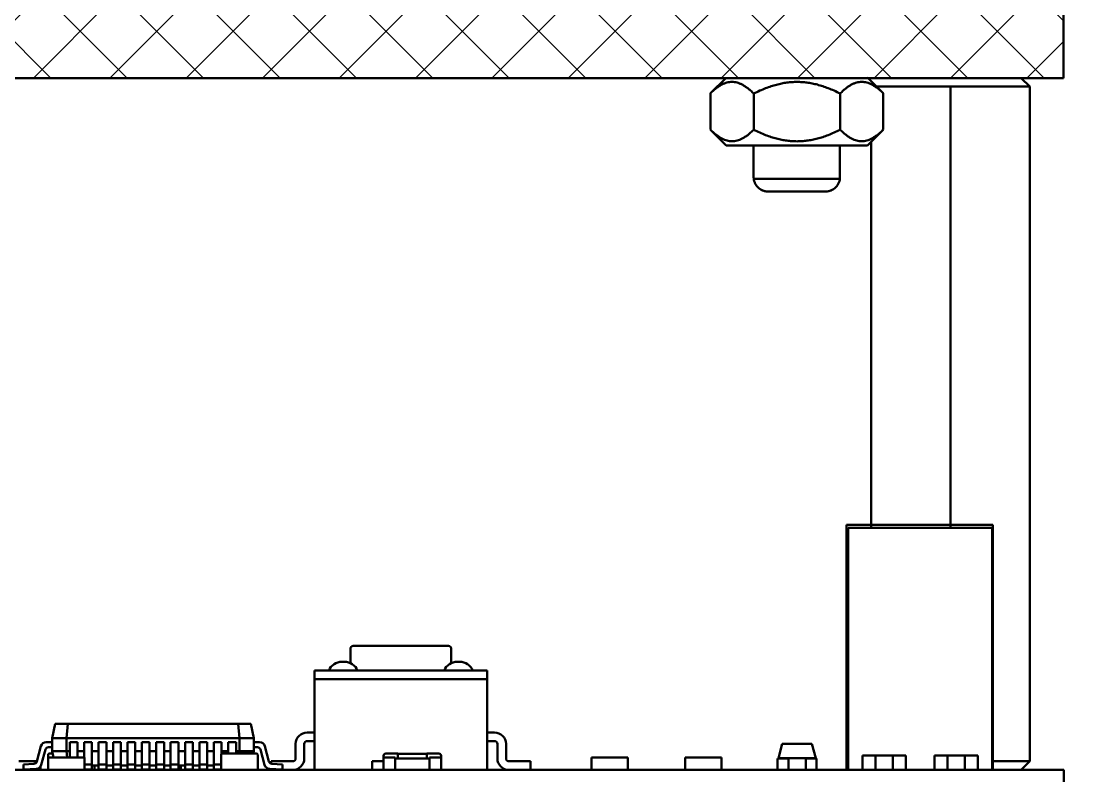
# Model space of a CAD drawing. Header units: inches. Extents: x -14 to 5184, y -66 to 1689.
# Drawn here: x 2399.63 to 2436.46, y 1633.3 to 1659.47 of the extents above; entities that cross this region are included whole.
import ezdxf

# ---------------------------------------------------------------- set-up
doc = ezdxf.new("R2010")
doc.units = ezdxf.units.IN
doc.header["$MEASUREMENT"] = 0
doc.layers.add('Видимый контур (ГОСТ)', color=7, linetype='Continuous', lineweight=50)
doc.layers.add('Штриховка (ГОСТ)', color=7, linetype='Continuous', lineweight=18)

msp = doc.modelspace()

# ---------------------------------------------------------------- hatches: boundary and pattern name
at = {"layer": 'Штриховка (ГОСТ)', "ltscale": 0.5}
h = msp.add_hatch(dxfattribs=at)
h.set_pattern_fill('ANSI37', color=256, scale=15)
h.set_pattern_definition([(45, (-1048.119866882202, 887.4999999999999), (-1.325825214724776, 1.325825214724777), []), (135, (-1048.119866882202, 887.4999999999999), (-1.325825214724777, -1.325825214724776), [])])
edge = h.paths.add_edge_path()
edge.add_spline(control_points=[(2377.477795612625, 1657.503531280287), (2377.333759028665, 1658.119428296569), (2377.080950396476, 1659.200432010867), (2377.817231533094, 1660.102418240165), (2378.023208303656, 1660.503531280287)], knot_values=[2.083535202732981, 2.083535202732981, 2.083535202732981, 2.083535202732981, 3.876557079240728, 5.23059267675754, 5.23059267675754, 5.23059267675754, 5.23059267675754], degree=3, periodic=0)
edge.add_line((2378.023208303656, 1660.503531280287), (2372.789639428262, 1660.503531280287))
edge.add_line((2372.789639428262, 1660.503531280287), (2372.789639428262, 1657.503531280287))
edge.add_line((2372.789639428262, 1657.503531280287), (2377.477795612625, 1657.503531280287))
edge = h.paths.add_edge_path()
edge.add_spline(control_points=[(2386.05607055287, 1660.503531280287), (2386.262047323431, 1660.102418240165), (2386.998328460048, 1659.200432010867), (2386.74551982786, 1658.119428296569), (2386.6014832439, 1657.503531280287)], knot_values=[2.083535202732899, 2.083535202732899, 2.083535202732899, 2.083535202732899, 3.437570800249794, 5.230592676757541, 5.230592676757541, 5.230592676757541, 5.230592676757541], degree=3, periodic=0)
edge.add_line((2386.6014832439, 1657.503531280287), (2395.362627600105, 1657.503531280287))
edge.add_line((2395.362627600105, 1657.503531280287), (2398.359162890422, 1657.503531280287))
edge.add_line((2398.359162890422, 1657.503531280287), (2410.208038449771, 1657.503531280287))
edge.add_line((2410.208038449771, 1657.503531280287), (2413.204573740088, 1657.503531280287))
edge.add_line((2413.204573740088, 1657.503531280287), (2428.437907073421, 1657.503531280287))
edge.add_line((2428.437907073421, 1657.503531280287), (2428.437907073421, 1660.503531280287))
edge.add_line((2428.437907073421, 1660.503531280287), (2413.204489082924, 1660.503531280287))
edge.add_line((2413.204489082924, 1660.503531280287), (2386.05607055287, 1660.503531280287))
h.paths.add_polyline_path([(2435.789639428262, 1657.503531280287), (2435.789639428262, 1660.503531280287), (2428.437907073421, 1660.503531280287), (2428.437907073421, 1657.503531280287), (2428.99187409473, 1657.503531280287)])
h = msp.add_hatch(dxfattribs=at)
h.set_pattern_fill('ANSI37', color=256, scale=15)
h.set_pattern_definition([(45, (-1048.119866882202, 862.4825848586482), (-1.325825214724776, 1.325825214724777), []), (135, (-1048.119866882202, 862.4825848586482), (-1.325825214724777, -1.325825214724776), [])])
edge = h.paths.add_edge_path()
edge.add_spline(control_points=[(2357.506749585687, 1621.035244605439), (2357.337710124725, 1621.354004072623), (2356.836944060973, 1622.324411811387), (2357.387059346492, 1623.347350964575), (2357.756994161747, 1624.035244605439)], knot_values=[0, 0, 0, 0, 1.040530692660651, 3.176880592228718, 3.176880592228718, 3.176880592228718, 3.176880592228718], degree=3, periodic=0)
edge.add_line((2357.756994161747, 1624.035244605439), (2356.150728273553, 1624.035244605439))
edge.add_line((2356.150728273553, 1624.035244605439), (2342.248532685499, 1624.035244605439))
edge.add_line((2342.248532685499, 1624.035244605439), (2342.248532685499, 1635.535244605439))
edge.add_line((2342.248532685499, 1635.535244605439), (2339.430384222367, 1635.535244605439))
edge.add_line((2339.430384222367, 1635.535244605439), (2339.430384222367, 1634.590119064977))
edge.add_line((2339.430384222367, 1634.590119064977), (2339.248532681663, 1634.590119064977))
edge.add_line((2339.248532681663, 1634.590119064977), (2339.248532681663, 1621.035244605439))
edge.add_line((2339.248532681663, 1621.035244605439), (2339.568058954058, 1621.035244605439))
edge.add_ellipse((2340.008557108339, 1618.06772597471), major_axis=(0.5082774974026094, 2.956667319169232), ratio=0.9999873529838555, start_angle=9.80763644695179, end_angle=18.197853040936195, ccw=False)
edge.add_line((2340.005771426528, 1621.067761522012), (2349.755812959767, 1621.076856314626))
edge.add_line((2349.755812959767, 1621.076856314626), (2356.150728273553, 1621.035244605439))
edge.add_line((2356.150728273553, 1621.035244605439), (2357.506749585687, 1621.035244605439))
edge = h.paths.add_edge_path()
edge.add_line((2469.248532847884, 1659.020317975509), (2466.248532844048, 1659.020317975509))
edge.add_line((2466.248532844048, 1659.020317975509), (2466.248532844048, 1624.035244605439))
edge.add_line((2466.248532844048, 1624.035244605439), (2367.741741727514, 1624.035244605439))
edge.add_line((2367.741741727514, 1624.035244605439), (2365.736973546491, 1624.035244605439))
edge.add_spline(control_points=[(2365.736973546491, 1624.035244605439), (2365.805009210957, 1623.908732314603), (2365.873044875423, 1623.782220023767), (2365.938124359402, 1623.655855506362)], knot_values=[0, 0, 0, 0, 0.3929016111880795, 0.3929016111880795, 0.3929016111880795, 0.3929016111880795], degree=3, periodic=0)
edge.add_spline(control_points=[(2365.938124359402, 1623.655855506362), (2366.035743585232, 1623.466308730523), (2366.126711404987, 1623.277094444901), (2366.201050709564, 1623.088711384824)], knot_values=[0.3929016111880795, 0.3929016111880795, 0.3929016111880795, 0.3929016111880795, 0.9822540271363922, 0.9822540271363922, 0.9822540271363922, 0.9822540271363922], degree=3, periodic=0)
edge.add_spline(control_points=[(2366.271812553552, 1622.893540700577), (2366.25049020804, 1622.958484375806), (2366.226765280011, 1623.023548151233), (2366.201050709564, 1623.088711384824)], knot_values=[0.9822540271363922, 0.9822540271363922, 0.9822540271363922, 0.9822540271363922, 1.186115824117341, 1.186115824117341, 1.186115824117341, 1.186115824117341], degree=3, periodic=0)
edge.add_spline(control_points=[(2366.271812553552, 1622.893540700577), (2366.29158463585, 1622.833318822514), (2366.309290799677, 1622.7732002155), (2366.324601784738, 1622.713201338585)], knot_values=[1.186115824117341, 1.186115824117341, 1.186115824117341, 1.186115824117341, 1.375155638022977, 1.375155638022977, 1.375155638022977, 1.375155638022977], degree=3, periodic=0)
edge.add_spline(control_points=[(2366.324601784738, 1622.713201338585), (2366.339139860647, 1622.656231246622), (2366.351518474728, 1622.59936910175), (2366.361455755748, 1622.542628994137)], knot_values=[1.375155638022977, 1.375155638022977, 1.375155638022977, 1.375155638022977, 1.554652590908515, 1.554652590908515, 1.554652590908515, 1.554652590908515], degree=3, periodic=0)
edge.add_spline(control_points=[(2366.377495225601, 1622.433556818357), (2366.373203605368, 1622.469861479499), (2366.367832290885, 1622.506220112353), (2366.361455755748, 1622.542628994137)], knot_values=[1.554652590908514, 1.554652590908514, 1.554652590908514, 1.554652590908514, 1.66983184616521, 1.66983184616521, 1.66983184616521, 1.66983184616521], degree=3, periodic=0)
edge.add_spline(control_points=[(2366.386076800317, 1622.340738141181), (2366.384033316961, 1622.371636858), (2366.381157367148, 1622.402577188118), (2366.377495225601, 1622.433556818357)], knot_values=[1.66983184616521, 1.66983184616521, 1.66983184616521, 1.66983184616521, 1.768117042249244, 1.768117042249244, 1.768117042249244, 1.768117042249244], degree=3, periodic=0)
edge.add_spline(control_points=[(2366.389662359513, 1622.24828161814), (2366.389328352373, 1622.27905741056), (2366.388117797302, 1622.309877019822), (2366.386076800317, 1622.340738141181)], knot_values=[1.768117042249243, 1.768117042249243, 1.768117042249243, 1.768117042249243, 1.86628265158281, 1.86628265158281, 1.86628265158281, 1.86628265158281], degree=3, periodic=0)
edge.add_spline(control_points=[(2366.387991427218, 1622.156146578848), (2366.389454516021, 1622.186812963953), (2366.389996154101, 1622.2175254105), (2366.389662359513, 1622.24828161814)], knot_values=[1.86628265158281, 1.86628265158281, 1.86628265158281, 1.86628265158281, 1.964385791303401, 1.964385791303401, 1.964385791303401, 1.964385791303401], degree=3, periodic=0)
edge.add_spline(control_points=[(2366.380766707514, 1622.064059303595), (2366.384131906045, 1622.094707225603), (2366.386524691607, 1622.125403756552), (2366.387991427218, 1622.156146578848)], knot_values=[1.964385791303401, 1.964385791303401, 1.964385791303401, 1.964385791303401, 2.062733457020901, 2.062733457020901, 2.062733457020901, 2.062733457020901], degree=3, periodic=0)
edge.add_spline(control_points=[(2366.368085130683, 1621.974417656439), (2366.369293655174, 1621.981382221183), (2366.374250866776, 1622.011226274155), (2366.378247746412, 1622.041118332162), (2366.380766707514, 1622.064059303595)], knot_values=[2.062733457020902, 2.062733457020902, 2.062733457020902, 2.062733457020902, 2.085153164643735, 2.158769607190901, 2.158769607190901, 2.158769607190901, 2.158769607190901], degree=3, periodic=0)
edge.add_spline(control_points=[(2366.348921366532, 1621.881249966853), (2366.356267757012, 1621.91225888056), (2366.362687672847, 1621.94331283), (2366.368085130683, 1621.974417656439)], knot_values=[2.158769607190901, 2.158769607190901, 2.158769607190901, 2.158769607190901, 2.25889949901782, 2.25889949901782, 2.25889949901782, 2.25889949901782], degree=3, periodic=0)
edge.add_spline(control_points=[(2366.348921366532, 1621.881249966853), (2366.339841218576, 1621.84292291016), (2366.329345696105, 1621.804664654518), (2366.317616038542, 1621.76646417023)], knot_values=[2.25889949901782, 2.25889949901782, 2.25889949901782, 2.25889949901782, 2.382660172384245, 2.382660172384245, 2.382660172384245, 2.382660172384245], degree=3, periodic=0)
edge.add_spline(control_points=[(2366.317616038542, 1621.76646417023), (2366.30143474479, 1621.713765849379), (2366.282904799868, 1621.661177471724), (2366.262502016881, 1621.608670080679)], knot_values=[2.382660172384245, 2.382660172384245, 2.382660172384245, 2.382660172384245, 2.553390460109243, 2.553390460109243, 2.553390460109243, 2.553390460109243], degree=3, periodic=0)
edge.add_spline(control_points=[(2366.262502016881, 1621.608670080679), (2366.241584094787, 1621.554836958214), (2366.218697568119, 1621.501088963562), (2366.194355208272, 1621.447394890965)], knot_values=[2.553390460109243, 2.553390460109243, 2.553390460109243, 2.553390460109243, 2.728431426814761, 2.728431426814761, 2.728431426814761, 2.728431426814761], degree=3, periodic=0)
edge.add_spline(control_points=[(2366.194355208272, 1621.447394890965), (2366.164178341961, 1621.380831137053), (2366.131764122529, 1621.314350251618), (2366.098089468112, 1621.247892782294)], knot_values=[2.728431426814761, 2.728431426814761, 2.728431426814761, 2.728431426814761, 2.945427144756274, 2.945427144756274, 2.945427144756274, 2.945427144756274], degree=3, periodic=0)
edge.add_spline(control_points=[(2366.098089468112, 1621.247892782294), (2366.062171179351, 1621.17700746469), (2366.024818902879, 1621.106148787425), (2365.987218122552, 1621.035244605439)], knot_values=[2.945427144756274, 2.945427144756274, 2.945427144756274, 2.945427144756274, 3.17688059222871, 3.17688059222871, 3.17688059222871, 3.17688059222871], degree=3, periodic=0)
edge.add_line((2365.987218122552, 1621.035244605439), (2367.741741727514, 1621.035244605439))
edge.add_line((2367.741741727514, 1621.035244605439), (2438.957176788647, 1621.035244605439))
edge.add_line((2438.957176788647, 1621.035244605439), (2438.957174500151, 1621.046621836888))
edge.add_line((2438.957174500151, 1621.046621836888), (2448.707225455836, 1621.048568725724))
edge.add_line((2448.707225455836, 1621.048568725724), (2458.707160267601, 1621.042082267402))
edge.add_line((2458.707160267601, 1621.042082267402), (2458.707158522659, 1621.050565510986))
edge.add_line((2458.707158522659, 1621.050565510985), (2468.457182159757, 1621.052512394366))
edge.add_line((2468.457182159757, 1621.052512394366), (2469.248532847884, 1621.035244605439))
edge.add_line((2469.248532847884, 1621.035244605439), (2469.248532847884, 1659.020317975508))

# ---------------------------------------------------------------- linework, layer by layer
at = {"layer": 'Видимый контур (ГОСТ)'}
for p, q in [((2435.789639428262, 1660.503531280287), (2435.789639428262, 1657.503531280287)), ((2410.208038449771, 1657.503531280287), (2398.359162890422, 1657.503531280287)), ((2413.204573740088, 1657.503531280287), (2410.208038449771, 1657.503531280287)), ((2428.037907073421, 1657.503531280287), (2413.204573740088, 1657.503531280287)), ((2424.072720835298, 1657.500998139733), (2423.546466456135, 1656.974535580366)), ((2435.789639428262, 1657.503531280287), (2428.037907073421, 1657.503531280287)), ((2429.006558021227, 1657.506064420841), (2429.539680772676, 1656.973156586028)), ((2431.875356028263, 1657.503531280287), (2429.425356028263, 1657.503531280287)), ((2434.325356028262, 1657.503531280287), (2431.875356028263, 1657.503531280287)), ((2431.875356028263, 1657.503531280287), (2434.325356028262, 1657.503531280287)), ((2434.625356028263, 1657.203531280287), (2434.325356028262, 1657.503531280287)), ((2434.625356028263, 1657.203531280287), (2434.325356028262, 1657.503531280287)), ((2429.291989505986, 1657.203531280287), (2431.875356028263, 1657.203531280287)), ((2429.292932913131, 1657.203531280287), (2431.875356028263, 1657.203531280287)), ((2431.875356028263, 1657.203531280287), (2434.625356028263, 1657.203531280287)), ((2431.875356028263, 1657.203531280287), (2434.114058108264, 1657.203531280287)), ((2431.875356028263, 1657.203531280287), (2431.875356028263, 1645.803531280287)), ((2434.625356028263, 1657.203531280287), (2431.875356028263, 1657.203531280287)), ((2434.625356028263, 1657.203531280287), (2434.625356028263, 1645.803531280287)), ((2423.54203824296, 1655.713259058991), (2423.541787328334, 1656.969843585123)), ((2425.043981587002, 1655.708463775198), (2425.043730672377, 1656.96504830133)), ((2428.043980687564, 1655.709067215981), (2428.043729772939, 1656.965651742114)), ((2429.542036444084, 1655.714465940558), (2429.541785529459, 1656.97105046669)), ((2424.08885779739, 1655.166657731718), (2423.544142999742, 1655.711152939653)), ((2428.995435225565, 1655.167637476425), (2429.537357316284, 1655.709773945315)), ((2429.125356028263, 1655.286958576444), (2429.125356028263, 1645.803531280287)), ((2425.041371783104, 1654.065899649955), (2425.041371783104, 1655.153531280287)), ((2428.037907073421, 1655.153531280287), (2428.037907073421, 1654.065899649955)), ((2427.537039015454, 1653.565899649955), (2425.542239841071, 1653.565899649955)), ((2429.125356028263, 1645.803531280287), (2429.125356028263, 1641.903531280287)), ((2431.875356028263, 1645.803531280287), (2431.875356187372, 1641.903531280287)), ((2434.625356028263, 1645.803531280287), (2434.625356028263, 1633.803531280288)), ((2428.261020559491, 1642.003531568782), (2433.341020559491, 1642.003531568782)), ((2428.261020559491, 1642.003531568782), (2428.261020559491, 1633.503531568782)), ((2433.341020559491, 1642.003531568782), (2433.341020559491, 1633.503531568782)), ((2428.320929808896, 1641.903531280287), (2430.820929808896, 1641.903531280287)), ((2428.320929808896, 1633.503531280287), (2428.320929808896, 1641.903531280287)), ((2430.820945067685, 1641.903531280287), (2433.320945067685, 1641.903531280287)), ((2433.320945067685, 1641.903531280287), (2433.320945067685, 1633.503531280287)), ((2411.051031884356, 1637.208095750493), (2411.051031884356, 1637.703531280287)), ((2411.151031884357, 1637.803531280287), (2414.451031884356, 1637.803531280287)), ((2414.551031884356, 1637.208095590283), (2414.551031884356, 1637.703531280287)), ((2410.759289628697, 1637.253531280287), (2410.842774489705, 1637.253531280287)), ((2414.759289628697, 1637.253531280287), (2414.842774489705, 1637.253531280287)), ((2409.951032146625, 1636.953531280287), (2409.801032133511, 1636.953531280287)), ((2409.801032133511, 1636.953531280287), (2409.801032133511, 1636.653531280287)), ((2409.951032146625, 1636.953531280287), (2415.651032146625, 1636.953531280287)), ((2415.801032133511, 1636.953531280287), (2415.651032146625, 1636.953531280287)), ((2415.801032133511, 1636.953531280287), (2415.801032133511, 1636.653531280287)), ((2409.801032133511, 1636.653531280287), (2409.951032146625, 1636.653531280287)), ((2409.801032133511, 1633.503531280287), (2409.801032133511, 1636.653531280287)), ((2409.951032146625, 1636.653531280287), (2409.801032133511, 1636.653531280287)), ((2415.651032146625, 1636.653531280287), (2409.951032146625, 1636.653531280287)), ((2409.951032146625, 1636.653531280287), (2415.651032146625, 1636.653531280287)), ((2415.651032146625, 1636.653531280287), (2415.801032133511, 1636.653531280287)), ((2415.801032133511, 1636.653531280287), (2415.651032146625, 1636.653531280287)), ((2415.801032133511, 1636.653531280287), (2415.801032133511, 1633.503531280287)), ((2400.806053357811, 1635.103531280287), (2400.699775084673, 1634.603531280287)), ((2400.806053357811, 1635.103531280287), (2401.243797058821, 1635.103531280287)), ((2401.243797058821, 1635.103531280287), (2401.199775172096, 1634.603531280287)), ((2401.243797058821, 1635.103531280287), (2407.155753248208, 1635.103531280287)), ((2407.155753248208, 1635.103531280287), (2407.593496796143, 1635.103531280287)), ((2407.155753248208, 1635.103531280287), (2407.199775172098, 1634.603531280287)), ((2407.699775084675, 1634.603531280287), (2407.593496796143, 1635.103531280287)), ((2400.699775084673, 1634.153531280287), (2400.699775084673, 1634.603531280287)), ((2401.199775172096, 1634.603531280287), (2400.699775084673, 1634.603531280287)), ((2401.199775172096, 1634.153531280287), (2401.199775172096, 1634.603531280287)), ((2407.199775172098, 1634.603531280287), (2401.199775172096, 1634.603531280287)), ((2407.199775172098, 1634.153531280287), (2407.199775172098, 1634.603531280287)), ((2407.699775084675, 1634.603531280287), (2407.199775172098, 1634.603531280287)), ((2407.699775084675, 1634.153531280287), (2407.699775084675, 1634.603531280287)), ((2409.551032110937, 1634.803531280287), (2409.801032110937, 1634.803531280287)), ((2416.051032110937, 1634.803531280287), (2415.801032110937, 1634.803531280287)), ((2400.172527094042, 1633.797837444594), (2400.315690447835, 1634.328058937162)), ((2400.499121664384, 1634.468531280287), (2400.699775084673, 1634.468531280287)), ((2400.699775084673, 1634.288531280287), (2400.575702055534, 1634.288531280287)), ((2401.58477520718, 1634.468531280287), (2401.31477520718, 1634.468531280287)), ((2401.314775239275, 1634.32757229211), (2401.314775207269, 1634.46853061211)), ((2401.314775239252, 1634.328058937162), (2401.314775257878, 1633.933531275271)), ((2401.58477523925, 1634.328114847979), (2401.58477520717, 1634.46853127146)), ((2401.584775257878, 1633.933531263468), (2401.584775239252, 1634.328058937162)), ((2402.08477520718, 1634.468531280287), (2401.81477520718, 1634.468531280287)), ((2401.814775239275, 1634.327572301343), (2401.814775207268, 1634.468530612135)), ((2401.814775239252, 1634.328058937162), (2401.814775257878, 1633.933531253415)), ((2402.08477523925, 1634.32811484933), (2402.08477520717, 1634.46853127146)), ((2402.084775264284, 1633.797837444592), (2402.084775239252, 1634.328058937162)), ((2402.58477520718, 1634.468531280287), (2402.31477520718, 1634.468531280287)), ((2402.314775239275, 1634.327572301343), (2402.314775207268, 1634.468530612135)), ((2402.314775239252, 1634.328058937162), (2402.314775264284, 1633.797837444592)), ((2402.58477523925, 1634.32811484933), (2402.58477520717, 1634.46853127146)), ((2402.584775264284, 1633.797837444592), (2402.584775239252, 1634.328058937162)), ((2403.08477520718, 1634.468531280287), (2402.81477520718, 1634.468531280287)), ((2402.814775239256, 1634.327993199118), (2402.814775207192, 1634.468531268087)), ((2402.814775239252, 1634.328058937162), (2402.814775264284, 1633.797837444592)), ((2403.084775239253, 1634.328040345676), (2403.084775207184, 1634.468531279311)), ((2403.084775264284, 1633.797837444592), (2403.084775239252, 1634.328058937162)), ((2403.58477520718, 1634.468531280287), (2403.31477520718, 1634.468531280287)), ((2403.314775239275, 1634.327572298263), (2403.314775207268, 1634.468530612127)), ((2403.314775239252, 1634.328058937162), (2403.314775264284, 1633.797837444592)), ((2403.584775239251, 1634.328077570405), (2403.584775207177, 1634.468531279307)), ((2403.584775264284, 1633.797837444592), (2403.584775239252, 1634.328058937162)), ((2404.08477520718, 1634.468531280287), (2403.81477520718, 1634.468531280287)), ((2403.814775239275, 1634.327572297878), (2403.814775207268, 1634.468530612126)), ((2403.814775239252, 1634.328058937162), (2403.814775264284, 1633.797837444592)), ((2404.084775239251, 1634.328077570338), (2404.084775207177, 1634.468531279307)), ((2404.084775264284, 1633.797837444592), (2404.084775239252, 1634.328058937162)), ((2404.58477520718, 1634.468531280287), (2404.31477520718, 1634.468531280287)), ((2404.314775239275, 1634.327572298238), (2404.314775207268, 1634.468530612127)), ((2404.314775239252, 1634.328058937162), (2404.314775264284, 1633.797837444592)), ((2404.584775239251, 1634.328077570189), (2404.584775207177, 1634.468531279307)), ((2404.584775264284, 1633.797837444592), (2404.584775239252, 1634.328058937162)), ((2405.08477520718, 1634.468531280287), (2404.81477520718, 1634.468531280287)), ((2404.814775239275, 1634.32757229903), (2404.814775207268, 1634.468530612129)), ((2404.814775239252, 1634.328058937162), (2404.814775264284, 1633.797837444592)), ((2405.084775239251, 1634.328077570405), (2405.084775207177, 1634.468531279307)), ((2405.084775264284, 1633.797837444592), (2405.084775239252, 1634.328058937162)), ((2405.58477520718, 1634.468531280287), (2405.31477520718, 1634.468531280287)), ((2405.314775239275, 1634.32757229903), (2405.314775207268, 1634.468530612129)), ((2405.314775239252, 1634.328058937162), (2405.314775264284, 1633.797837444592)), ((2405.584775239253, 1634.328040345451), (2405.584775207184, 1634.468531279311)), ((2405.584775264284, 1633.797837444592), (2405.584775239252, 1634.328058937162)), ((2406.08477520718, 1634.468531280287), (2405.81477520718, 1634.468531280287)), ((2405.814775239275, 1634.327572296718), (2405.814775207268, 1634.468530612123)), ((2405.814775239252, 1634.328058937162), (2405.814775264284, 1633.797837444592)), ((2406.084775239251, 1634.328077569995), (2406.084775207177, 1634.468531279307)), ((2406.084775264284, 1633.797837444592), (2406.084775239252, 1634.328058937162)), ((2406.58477520718, 1634.468531280287), (2406.31477520718, 1634.468531280287)), ((2406.314775239275, 1634.327572296735), (2406.314775207268, 1634.468530612123)), ((2406.314775239252, 1634.328058937162), (2406.314775264284, 1633.797837444592)), ((2406.584775239251, 1634.328077570656), (2406.584775207177, 1634.468531279307)), ((2406.584775251749, 1634.063347522302), (2406.584775239252, 1634.328058937162)), ((2407.08477520718, 1634.468531280287), (2406.81477520718, 1634.468531280287)), ((2406.814775239275, 1634.32757229211), (2406.814775207268, 1634.46853061211)), ((2406.814775239252, 1634.328058937162), (2406.814775251269, 1634.073531280287)), ((2407.084775239275, 1634.32757229211), (2407.084775207268, 1634.46853061211)), ((2407.084775239252, 1634.328058937162), (2407.084775251269, 1634.073531280287)), ((2407.699775084675, 1634.468531280287), (2407.90042846475, 1634.468531280287)), ((2407.823848073602, 1634.288531280287), (2407.699775084675, 1634.288531280287)), ((2408.083859681301, 1634.328058937159), (2408.227023035094, 1633.797837444592)), ((2409.151032110937, 1634.403531280287), (2409.151032110937, 1633.903531280287)), ((2409.451032110937, 1634.403531280287), (2409.451032110937, 1633.903531280287)), ((2409.551032110937, 1634.503531280287), (2409.801032110937, 1634.503531280287)), ((2415.801032110937, 1634.503531280287), (2416.051032110937, 1634.503531280287)), ((2416.151032110937, 1634.403531280287), (2416.151032110937, 1633.903531280287)), ((2416.451032110937, 1633.903531280287), (2416.451032110937, 1634.403531280287)), ((2425.903619945937, 1633.913531280287), (2426.034915027273, 1634.403531280287)), ((2427.066965834841, 1634.403531280287), (2426.034915027273, 1634.403531280287)), ((2427.066965834841, 1634.403531280287), (2427.198260962089, 1633.913531280287)), ((2400.469505035427, 1634.207205186899), (2400.327576287361, 1633.681556194722)), ((2400.564858523692, 1633.553531280287), (2400.564858523692, 1634.023531280287)), ((2400.570018744474, 1633.503531280287), (2400.57001876327, 1633.933531307825)), ((2401.83001876327, 1633.933531252749), (2400.57001876327, 1633.933531307825)), ((2400.614858523692, 1634.073531280287), (2400.716779608375, 1634.073531280287)), ((2400.699775084673, 1634.153531280287), (2401.199775172096, 1634.153531280287)), ((2400.74653752064, 1633.933531300109), (2400.699775084673, 1634.153531280287)), ((2401.199775172096, 1634.153531280287), (2401.314775247492, 1634.153531280287)), ((2401.199775172096, 1634.153531280287), (2401.219144802329, 1633.933531279451)), ((2401.584775247492, 1634.153531280287), (2401.814775247492, 1634.153531280287)), ((2401.830018744474, 1633.503531280287), (2401.83001876327, 1633.933531252749)), ((2402.084775247492, 1634.153531280287), (2402.314775247492, 1634.153531280287)), ((2402.584775247492, 1634.153531280287), (2402.814775247492, 1634.153531280287)), ((2403.084775247492, 1634.153531280287), (2403.314775247492, 1634.153531280287)), ((2403.584775247492, 1634.153531280287), (2403.814775247492, 1634.153531280287)), ((2404.084775247492, 1634.153531280287), (2404.314775247492, 1634.153531280287)), ((2404.584775247492, 1634.153531280287), (2404.814775247492, 1634.153531280287)), ((2405.084775247492, 1634.153531280287), (2405.314775247492, 1634.153531280287)), ((2405.584775247492, 1634.153531280287), (2405.814775247492, 1634.153531280287)), ((2406.084775247492, 1634.153531280287), (2406.314775247492, 1634.153531280287)), ((2406.565018711734, 1633.553531280287), (2406.565018711734, 1634.023531280287)), ((2406.584775247492, 1634.153531280287), (2406.814775247492, 1634.153531280287)), ((2406.584775253979, 1634.016122214203), (2406.584775253978, 1634.016139027505)), ((2406.615018711733, 1634.073531280287), (2407.785018711733, 1634.073531280287)), ((2407.084775247492, 1634.153531280287), (2407.199775172098, 1634.153531280287)), ((2407.199775172098, 1634.153531280287), (2407.192731664275, 1634.073531280287)), ((2407.199775172098, 1634.153531280287), (2407.699775084675, 1634.153531280287)), ((2407.699775084675, 1634.153531280287), (2407.68277055851, 1634.073531280287)), ((2407.835018711733, 1634.023531280287), (2407.835018711733, 1633.553531280287)), ((2408.071973841775, 1633.681556194722), (2407.930045093709, 1634.207205186899)), ((2412.599934832499, 1633.933531307825), (2412.199934832499, 1633.933531307825)), ((2412.199934832499, 1633.933531307825), (2412.199934832499, 1633.503531280287)), ((2412.200056847736, 1633.933531307825), (2412.200056847736, 1633.993531280287)), ((2412.280056847736, 1634.073531280287), (2412.690056847735, 1634.073531280287)), ((2412.599934832499, 1633.503531280287), (2412.599934832499, 1633.933531307825)), ((2412.599934829876, 1633.903531306514), (2413.799934829876, 1633.903531306514)), ((2412.700056847736, 1634.023531280287), (2412.700056847736, 1634.063531280287)), ((2412.700056847736, 1634.063531280287), (2413.700056847736, 1634.063531280287)), ((2412.700056847736, 1634.023531280287), (2412.700056847736, 1634.013531280287)), ((2412.700056847736, 1634.013531280287), (2412.700056847736, 1633.903531306514)), ((2413.700056847736, 1634.063531280287), (2413.700056847736, 1634.023531280287)), ((2413.700056847736, 1634.013531280287), (2413.700056847736, 1634.023531280287)), ((2413.700056847736, 1634.013531280287), (2413.700056847736, 1633.903531306514)), ((2413.710056847735, 1634.073531280287), (2414.120056847736, 1634.073531280287)), ((2414.199934832499, 1633.933531307825), (2413.799934832499, 1633.933531307825)), ((2413.799934832499, 1633.933531307825), (2413.799934832499, 1633.503531280287)), ((2414.199934832499, 1633.503531280287), (2414.199934832499, 1633.933531307825)), ((2414.200056847736, 1633.993531280287), (2414.200056847736, 1633.583531280287)), ((2420.681016688075, 1633.933531252749), (2419.421016688075, 1633.933531307825)), ((2419.421016669279, 1633.503531280287), (2419.421016688075, 1633.933531307825)), ((2420.681016669279, 1633.503531280287), (2420.681016688075, 1633.933531252749)), ((2422.670856401412, 1633.933531252749), (2423.930856401411, 1633.933531307825)), ((2422.670856401412, 1633.933531252749), (2422.670856420207, 1633.503531280287)), ((2423.930856401411, 1633.933531307825), (2423.930856420207, 1633.503531280287)), ((2425.875940515209, 1633.903531280287), (2426.250940515209, 1633.903531280287)), ((2425.875940515209, 1633.903531280287), (2425.875940515209, 1633.503531280287)), ((2425.900940454013, 1633.903531280287), (2425.903619945937, 1633.913531280287)), ((2425.925940454013, 1633.913531280287), (2425.903619945937, 1633.913531280287)), ((2425.925940510128, 1633.903531280287), (2425.925940510128, 1633.913531280287)), ((2425.925940510128, 1633.913531280287), (2426.252351521332, 1633.913531280287)), ((2426.252351521332, 1633.903531280287), (2426.250940515209, 1633.903531280287)), ((2426.250940515209, 1633.503531280287), (2426.250940515209, 1633.903531280287)), ((2426.849529498924, 1633.913531280287), (2426.252351521332, 1633.913531280287)), ((2426.252351521332, 1633.913531280287), (2426.252351521332, 1633.903531280287)), ((2426.849529498924, 1633.913531280287), (2427.175940510128, 1633.913531280287)), ((2426.849529498924, 1633.903531280287), (2426.849529498924, 1633.913531280287)), ((2426.850940515209, 1633.903531280287), (2426.849529498924, 1633.903531280287)), ((2426.850940515209, 1633.903531280287), (2427.225940515209, 1633.903531280287)), ((2426.850940515209, 1633.903531280287), (2426.850940515209, 1633.503531280287)), ((2427.198260962089, 1633.913531280287), (2427.175940454013, 1633.913531280287)), ((2427.175940510128, 1633.903531280287), (2427.175940510128, 1633.913531280287)), ((2427.198260962089, 1633.913531280287), (2427.200940454014, 1633.903531280287)), ((2427.225940515209, 1633.903531280287), (2427.225940515209, 1633.503531280287)), ((2428.820929808896, 1634.003531280287), (2428.820929808896, 1633.503531280287)), ((2430.320929808896, 1634.003531280287), (2428.820929808896, 1634.003531280287)), ((2429.270929704601, 1634.003531280287), (2429.270929704601, 1633.503531280287)), ((2429.870929704601, 1633.503531280287), (2429.870929704601, 1634.003531280287)), ((2430.320929808896, 1633.503531280287), (2430.320929808896, 1634.003531280287)), ((2431.320945067685, 1634.003531280287), (2431.320945067685, 1633.503531280287)), ((2432.820945067685, 1634.003531280287), (2431.320945067685, 1634.003531280287)), ((2431.77094496339, 1634.003531280287), (2431.77094496339, 1633.503531280287)), ((2432.37094496339, 1633.503531280287), (2432.37094496339, 1634.003531280287)), ((2432.820945067685, 1633.503531280287), (2432.820945067685, 1634.003531280287)), ((2372.800938228263, 1633.503531280287), (2435.800938228263, 1633.503531280287)), ((2400.174063506159, 1633.803531280287), (2399.551032110937, 1633.803531280287)), ((2399.709775064567, 1633.694497957029), (2400.073045413284, 1633.71671652338)), ((2399.709775064567, 1633.514161593359), (2399.709775064567, 1633.694497957029)), ((2400.155744293324, 1633.541438239896), (2399.709775064567, 1633.514161593359)), ((2400.301032110937, 1633.503531280287), (2400.301032110937, 1633.623908963489)), ((2402.084775345194, 1633.514161593359), (2401.830018744939, 1633.514161593359)), ((2402.084775345194, 1633.694497957029), (2401.830018752821, 1633.694497957029)), ((2402.084775264285, 1633.797809504872), (2402.084775281683, 1633.716714760356)), ((2402.084775345194, 1633.694497957029), (2402.084775281678, 1633.71671652338)), ((2402.084775345194, 1633.694497957029), (2402.084775345194, 1633.514161593359)), ((2402.314775345194, 1633.653531280287), (2402.084775345194, 1633.653531280287)), ((2402.171016669279, 1633.503531280287), (2402.171016675836, 1633.653531280287)), ((2402.314775264278, 1633.797973842733), (2402.314775281653, 1633.716725237514)), ((2402.314775281678, 1633.71671652338), (2402.314775345194, 1633.694497957029)), ((2402.584775345194, 1633.694497957029), (2402.314775345194, 1633.694497957029)), ((2402.314775345194, 1633.694497957029), (2402.314775345194, 1633.514161593359)), ((2402.584775345194, 1633.514161593359), (2402.314775345194, 1633.514161593359)), ((2402.584775264285, 1633.797809504872), (2402.584775281683, 1633.716714760356)), ((2402.584775345194, 1633.694497957029), (2402.584775281678, 1633.71671652338)), ((2402.584775345194, 1633.694497957029), (2402.584775345194, 1633.514161593359)), ((2402.814775345194, 1633.653531280287), (2402.584775345194, 1633.653531280287)), ((2402.814775264278, 1633.797973842739), (2402.814775281653, 1633.716725237514)), ((2402.814775281678, 1633.71671652338), (2402.814775345194, 1633.694497957029)), ((2403.084775345194, 1633.694497957029), (2402.814775345194, 1633.694497957029)), ((2402.814775345194, 1633.694497957029), (2402.814775345194, 1633.514161593359)), ((2403.084775345194, 1633.514161593359), (2402.814775345194, 1633.514161593359)), ((2403.084775264284, 1633.797837449609), (2403.084775281678, 1633.716716523697)), ((2403.084775345194, 1633.694497957029), (2403.084775281678, 1633.71671652338)), ((2403.084775345194, 1633.694497957029), (2403.084775345194, 1633.514161593359)), ((2403.314775345194, 1633.653531280287), (2403.084775345194, 1633.653531280287)), ((2403.314775264268, 1633.798178577304), (2403.314775281616, 1633.716738651443)), ((2403.314775281678, 1633.71671652338), (2403.314775345194, 1633.694497957029)), ((2403.584775345194, 1633.694497957029), (2403.314775345194, 1633.694497957029)), ((2403.314775345194, 1633.694497957029), (2403.314775345194, 1633.514161593359)), ((2403.584775345194, 1633.514161593359), (2403.314775345194, 1633.514161593359)), ((2403.431016669279, 1633.503531280287), (2403.431016669744, 1633.514161593359)), ((2403.584775264284, 1633.797837449423), (2403.584775281678, 1633.716716523685)), ((2403.584775345194, 1633.694497957029), (2403.584775281678, 1633.71671652338)), ((2403.584775345194, 1633.694497957029), (2403.584775345194, 1633.514161593359)), ((2403.814775345194, 1633.653531280287), (2403.584775345194, 1633.653531280287)), ((2403.814775264268, 1633.79817857739), (2403.814775281616, 1633.716738651448)), ((2403.814775281678, 1633.71671652338), (2403.814775345194, 1633.694497957029)), ((2404.084775345194, 1633.694497957029), (2403.814775345194, 1633.694497957029)), ((2403.814775345194, 1633.694497957029), (2403.814775345194, 1633.514161593359)), ((2404.084775345194, 1633.514161593359), (2403.814775345194, 1633.514161593359)), ((2404.084775264284, 1633.797837449885), (2404.084775281678, 1633.716716523714)), ((2404.084775345194, 1633.694497957029), (2404.084775281678, 1633.71671652338)), ((2404.084775345194, 1633.694497957029), (2404.084775345194, 1633.514161593359)), ((2404.314775345194, 1633.653531280287), (2404.084775345194, 1633.653531280287)), ((2404.314775264268, 1633.798178577373), (2404.314775281616, 1633.716738651447)), ((2404.314775281678, 1633.71671652338), (2404.314775345194, 1633.694497957029)), ((2404.584775345194, 1633.694497957029), (2404.314775345194, 1633.694497957029)), ((2404.314775345194, 1633.694497957029), (2404.314775345194, 1633.514161593359)), ((2404.584775345194, 1633.514161593359), (2404.314775345194, 1633.514161593359)), ((2404.584775264284, 1633.797837449885), (2404.584775281678, 1633.716716523714)), ((2404.584775345194, 1633.694497957029), (2404.584775281678, 1633.71671652338)), ((2404.584775345194, 1633.694497957029), (2404.584775345194, 1633.514161593359)), ((2404.814775345194, 1633.653531280287), (2404.584775345194, 1633.653531280287)), ((2404.814775264268, 1633.798178577392), (2404.814775281616, 1633.716738651449)), ((2404.814775281678, 1633.71671652338), (2404.814775345194, 1633.694497957029)), ((2405.084775345194, 1633.694497957029), (2404.814775345194, 1633.694497957029)), ((2404.814775345194, 1633.694497957029), (2404.814775345194, 1633.514161593359)), ((2405.084775345194, 1633.514161593359), (2404.814775345194, 1633.514161593359)), ((2405.084775264284, 1633.797837449423), (2405.084775281678, 1633.716716523685)), ((2405.084775345194, 1633.694497957029), (2405.084775281678, 1633.71671652338)), ((2405.084775345194, 1633.694497957029), (2405.084775345194, 1633.514161593359)), ((2405.314775345194, 1633.653531280287), (2405.084775345194, 1633.653531280287)), ((2405.166016636538, 1633.553531280287), (2405.166016636538, 1633.653531280287)), ((2405.314775264268, 1633.798178577304), (2405.314775281616, 1633.716738651443)), ((2405.314775281678, 1633.71671652338), (2405.314775345194, 1633.694497957029)), ((2405.584775345194, 1633.694497957029), (2405.314775345194, 1633.694497957029)), ((2405.314775345194, 1633.694497957029), (2405.314775345194, 1633.514161593359)), ((2405.584775345194, 1633.514161593359), (2405.314775345194, 1633.514161593359)), ((2405.584775264284, 1633.797837450271), (2405.584775281678, 1633.716716523739)), ((2405.584775345194, 1633.694497957029), (2405.584775281678, 1633.71671652338)), ((2405.584775345194, 1633.694497957029), (2405.584775345194, 1633.514161593359)), ((2405.814775345194, 1633.653531280287), (2405.584775345194, 1633.653531280287)), ((2405.814775264268, 1633.798178577527), (2405.814775281616, 1633.716738651457)), ((2405.814775281678, 1633.71671652338), (2405.814775345194, 1633.694497957029)), ((2406.084775345194, 1633.694497957029), (2405.814775345194, 1633.694497957029)), ((2405.814775345194, 1633.694497957029), (2405.814775345194, 1633.514161593359)), ((2406.084775345194, 1633.514161593359), (2405.814775345194, 1633.514161593359)), ((2406.084775264284, 1633.797837450271), (2406.084775281678, 1633.716716523739)), ((2406.084775345194, 1633.694497957029), (2406.084775281678, 1633.71671652338)), ((2406.084775345194, 1633.694497957029), (2406.084775345194, 1633.514161593359)), ((2406.314775345194, 1633.653531280287), (2406.084775345194, 1633.653531280287)), ((2406.314775264268, 1633.798178577188), (2406.314775281616, 1633.716738651435)), ((2406.314775281678, 1633.71671652338), (2406.314775345194, 1633.694497957029)), ((2406.565018694681, 1633.694497957029), (2406.314775345194, 1633.694497957029)), ((2406.314775345194, 1633.694497957029), (2406.314775345194, 1633.514161593359)), ((2406.584196191538, 1633.514161593359), (2406.314775345194, 1633.514161593359)), ((2406.584775345194, 1633.560940491998), (2406.584775345194, 1633.560923027379)), ((2408.689775064569, 1633.514161593359), (2408.243805835812, 1633.541438239896)), ((2409.051032110937, 1633.803531280287), (2408.301032110937, 1633.803531280287)), ((2408.301032110937, 1633.721326103932), (2408.301032110937, 1633.803531280287)), ((2408.301032110937, 1633.503531280287), (2408.301032110937, 1633.537938072151)), ((2408.326504715853, 1633.71671652338), (2408.689775064569, 1633.694497957029)), ((2408.689775064569, 1633.694497957029), (2408.689775064569, 1633.514161593359)), ((2411.801032146625, 1633.803531280287), (2411.801032146625, 1633.503531280287)), ((2411.801032146625, 1633.803531280287), (2412.199934832499, 1633.803531280287)), ((2417.301032110937, 1633.803531280287), (2416.551032110937, 1633.803531280287)), ((2417.301032110937, 1633.503531280287), (2417.301032110937, 1633.803531280287)), ((2428.820929808896, 1633.503531280287), (2428.320929808896, 1633.503531280287)), ((2430.820929808896, 1633.503531280287), (2430.320929808896, 1633.503531280287)), ((2431.320945067685, 1633.503531280287), (2430.820945067685, 1633.503531280287)), ((2433.320945067685, 1633.503531280287), (2432.820945067685, 1633.503531280287)), ((2434.625356028263, 1633.803531280287), (2433.341020559491, 1633.803531280287)), ((2434.325356028262, 1633.503531280287), (2434.625356028263, 1633.803531280287)), ((2435.800938228263, 1633.503531280287), (2435.800938228263, 1633.092051280287))]:
    msp.add_line(p, q, dxfattribs=at)
at = {"layer": 'Видимый контур (ГОСТ)', "ltscale": 0.5}
for p, q in [((2424.072720835298, 1657.500998139733), (2429.006558021227, 1657.506064420841)), ((2425.041371783104, 1654.004222894177), (2428.037907073421, 1654.004222894177)), ((2433.320945067685, 1633.503531280287), (2434.325356028262, 1633.503531280287))]:
    msp.add_line(p, q, dxfattribs=at)
at = {"layer": 'Видимый контур (ГОСТ)'}
for centre, radius, start, end in [((2425.539639428262, 1654.065899649955), 0.5000000000000003, 242.9497455533514, 270), ((2427.539639428262, 1654.065899649955), 0.5000000000000004, 270, 297.0502544466776), ((2411.151031884355, 1637.703531280287), 0.09999999999899471, 89.99999999945284, 180), ((2414.451031884357, 1637.703531280287), 0.09999999999899473, 0, 90.0000000005211), ((2410.759289628698, 1636.753531280287), 0.5000000000002344, 90.00000000005213, 156.4218215217929), ((2410.842774489706, 1636.753531280287), 0.5000000000002343, 23.57817847823624, 90.00000000010422), ((2414.759289628698, 1636.753531280287), 0.5000000000002329, 90.00000000005213, 156.4218215217929), ((2414.842774489706, 1636.753531280287), 0.5000000000002327, 23.57817847822897, 90.00000000010422), ((2409.551032110937, 1634.403531280287), 0.3999999999999992, 90, 180), ((2416.051032110937, 1634.403531280287), 0.3999999999999964, 0, 90), ((2400.499121664384, 1634.278531280287), 0.1899999999999998, 90, 164.8900672495696), ((2400.575702055534, 1634.178531280287), 0.1099999999999989, 89.99999999997395, 164.8900672494551), ((2407.823848073602, 1634.178531280287), 0.11, 15.10993275054493, 90), ((2407.900428464752, 1634.278531280287), 0.1900000000000003, 15.10993274954001, 90.00000000059926), ((2409.551032110937, 1634.403531280287), 0.1000000000000024, 90, 180), ((2416.051032110937, 1634.403531280287), 0.09999999999999998, 0, 90), ((2400.614858523692, 1634.023531280287), 0.04999999999999997, 90, 180), ((2406.615018711733, 1634.023531280287), 0.04999999999999981, 90, 180), ((2407.785018711733, 1634.023531280287), 0.04999999999999994, 0, 90), ((2409.051032110937, 1633.903531280287), 0.3999999999999981, 270, 0), ((2409.051032110937, 1633.903531280287), 0.0999999999999991, 270, 0), ((2412.280056847735, 1633.993531280288), 0.07999999999931907, 89.9999999989578, 180), ((2412.690056847735, 1634.063531280287), 0.009999999999999365, 0, 90), ((2413.710056847735, 1634.063531280287), 0.009999999999999365, 90, 180), ((2414.120056847736, 1633.993531280288), 0.07999999999931304, 0, 90.00000000104221), ((2416.551032110937, 1633.903531280287), 0.3999999999999964, 180, 270), ((2416.551032110937, 1633.903531280287), 0.1000000000000001, 180, 270), ((2400.066330073935, 1633.826511351206), 0.1100000000000003, 273.5000000000877, 344.8900672494551), ((2400.144145070812, 1633.731083851596), 0.1899999999999995, 273.5000000001402, 344.8900672498801), ((2400.614858523692, 1633.553531280287), 0.04999999999999772, 180, 206.2598154879975), ((2405.216016636538, 1633.553531280287), 0.05000000000000009, 180, 270), ((2406.386016636538, 1633.553531280287), 0.05000000000000046, 270, 308.0573849755706), ((2406.615018711733, 1633.553531280287), 0.04999999999999966, 180, 270), ((2407.785018711733, 1633.553531280287), 0.04999999999999973, 270, 0), ((2408.255405058324, 1633.731083851596), 0.1899999999999998, 195.1099327501404, 266.4999999998863), ((2408.333220055201, 1633.826511351206), 0.1099999999999993, 195.1099327515435, 266.500000000408), ((2414.120056847736, 1633.583531280287), 0.07999999999971531, 356.8351372272145, 0)]:
    msp.add_arc(centre, radius, start, end, dxfattribs=at)
msp.add_ellipse((2426.542146509591, 1655.167157047787), major_axis=(2.453293435959114, 0.0004898732963287814), ratio=0.001961987728667995, start_param=3.14355464630875, end_param=6.281223314368757, dxfattribs=at)
for points, weights in [([(2423.541787328335, 1656.969843585123), (2424.29260924075, 1657.717444484749), (2425.043730672376, 1656.96504830133)], [1.537075033676559, 1.774861368915413, 1.537075033676559]), ([(2425.043730672376, 1656.96504830133), (2426.543580463052, 1657.715348563245), (2428.043729772938, 1656.965651742114)], [1.53707503367656, 1.774861368915415, 1.53707503367656]), ([(2428.04372977294, 1656.965651742114), (2428.792607891593, 1657.718349645925), (2429.541785529458, 1656.97105046669)], [1.537075033676563, 1.774861368915419, 1.537075033676564]), ([(2423.546466456135, 1656.974535580366), (2423.544128715521, 1656.972196914969), (2423.541787328335, 1656.969843585123)], [1.538359768699169, 1.537719145950112, 1.537075033676559]), ([(2429.541785529459, 1656.97105046669), (2429.540732782489, 1656.972105000309), (2429.539680772677, 1656.973156586028)], [1.537075033676562, 1.537363711171626, 1.537651687745873]), ([(2425.043981587002, 1655.708463775198), (2424.293159674587, 1654.960862875571), (2423.54203824296, 1655.713259058991)], [1.474995622854698, 1.703178239817304, 1.474995622854698]), ([(2428.043980687564, 1655.709067215981), (2426.544130896888, 1654.958766954067), (2425.043981587003, 1655.708463775198)], [1.47490769268501, 1.703076706803024, 1.474907692685009]), ([(2429.542036444084, 1655.714465940558), (2428.793158325429, 1654.961768036746), (2428.043980687563, 1655.709067215981)], [1.474995622854701, 1.703178239817306, 1.4749956228547])]:
    msp.add_rational_spline(points, weights, degree=2, dxfattribs=at)
for points, knots in [([(2425.542239841071, 1653.565899649955), (2425.480354085453, 1653.565899649955), (2425.407512196616, 1653.580357815412), (2425.293246498798, 1653.627644897146), (2425.23158525121, 1653.668799197118), (2425.144231600927, 1653.7560883962), (2425.103064443035, 1653.817647544256), (2425.05582083411, 1653.931634900007), (2425.041371783104, 1654.004222894177), (2425.041371783104, 1654.065899649955)], [-0.07411609886300596, -0.07411609886300596, -0.07411609886300596, -0.07411609886300596, -0.05555037217755179, -0.05555037217755179, -0.0370169802520508, -0.0370169802520508, -0.01850302673323623, -0.01850302673323623, 0, 0, 0, 0]), ([(2428.037907073421, 1654.065899649955), (2428.037907073421, 1654.004222894177), (2428.023458022415, 1653.931634900007), (2427.97621441349, 1653.817647544256), (2427.935047255598, 1653.7560883962), (2427.847693605315, 1653.668799197118), (2427.786032357727, 1653.627644897146), (2427.671766659909, 1653.580357815412), (2427.598924771072, 1653.565899649955), (2427.537039015454, 1653.565899649955)], [0, 0, 0, 0, 0.01850302673323622, 0.01850302673323622, 0.03701698025205082, 0.03701698025205082, 0.05555037217755179, 0.05555037217755179, 0.07411609886300596, 0.07411609886300596, 0.07411609886300596, 0.07411609886300596])]:
    msp.add_open_spline(points, degree=3, knots=knots, dxfattribs=at)

doc.saveas('drawing.dxf')
